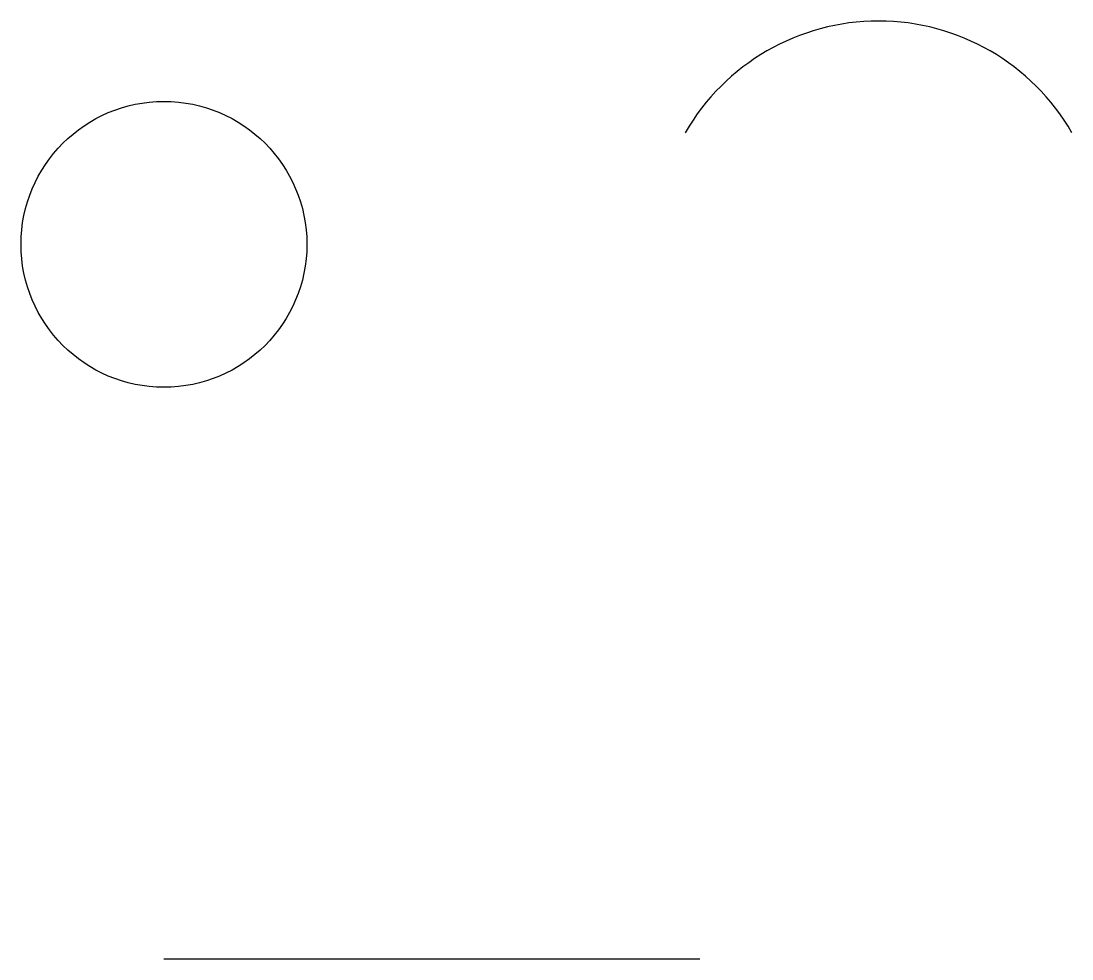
# Model space of a CAD drawing. Header units: metres. Extents: x 422567.2 to 422626.1, y 4448078.5 to 4448131.
import ezdxf

# ---------------------------------------------------------------- set-up
doc = ezdxf.new("R2010")
doc.units = ezdxf.units.M

msp = doc.modelspace()

# ---------------------------------------------------------------- linework, layer by layer
at = {"layer": 'CIZGILER'}
msp.add_line((422575.25, 4448078.45), (422605.25, 4448078.45), dxfattribs=at)
at = {"layer": 'DAIRELER'}
msp.add_circle((422575.25, 4448118.45), 8, dxfattribs=at)
at = {"layer": 'YAYLAR'}
msp.add_arc((422615.25, 4448118.45), 12.5, 30, 150, dxfattribs=at)

doc.saveas('drawing.dxf')
